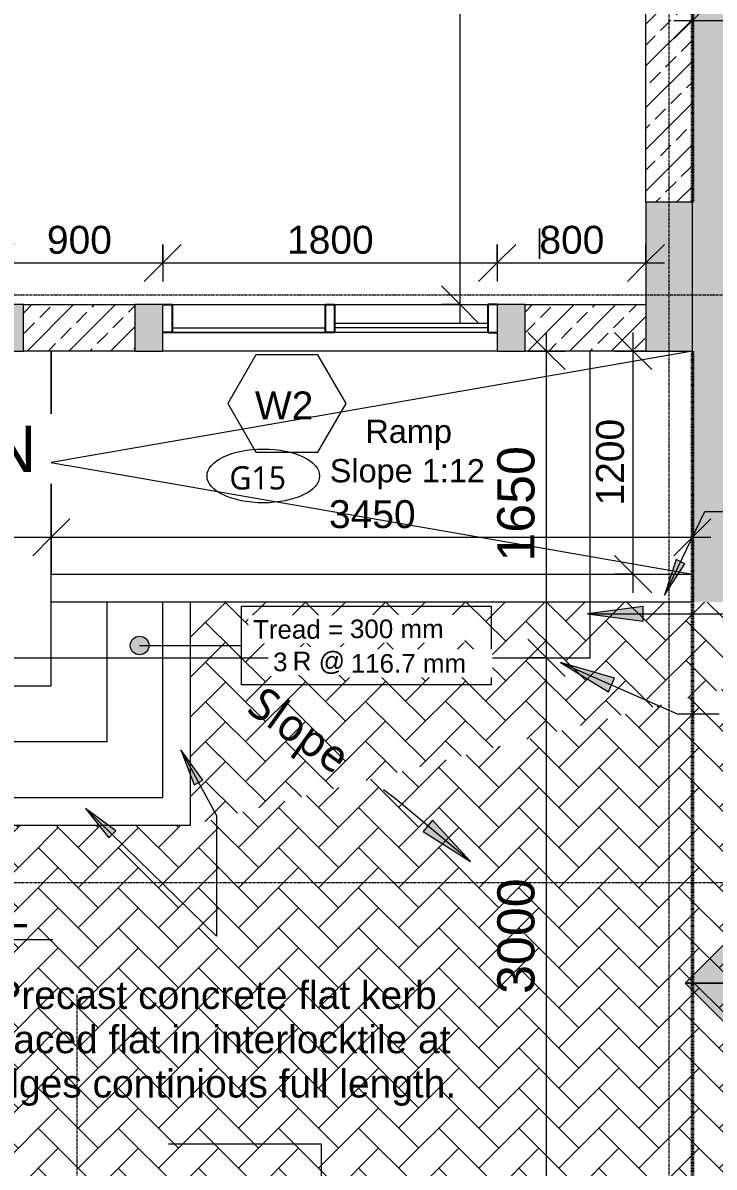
# Model space of a CAD drawing. Header units: millimetres. Extents: x -14329 to 996201, y -409013 to 338495.
# Drawn here: x 133 to 3853, y -11417 to -5263 of the extents above; entities that cross this region are included whole.
import ezdxf

# ---------------------------------------------------------------- set-up
doc = ezdxf.new("R2010")
doc.units = ezdxf.units.MM
for name, pattern in [('Dash dot2', [6, 3, -1.5, 0, -1.5]), ('Grid Line', [22.225, 12.7, -3.175, 3.175, -3.175]), ('Overhead', [3.96875, 2.38125, -1.5875])]:
    doc.linetypes.add(name, pattern=pattern)
for name, color, linetype, lineweight in [('A-ANNO-DIMS', 211, 'Continuous', 9), ('A-ANNO-DIMS-100', 211, 'Continuous', 9), ('A-ANNO-NOTE', 131, 'Continuous', 9), ('A-DETL', 90, 'Continuous', 9), ('A-DETL-GENF', 92, 'Continuous', 9), ('A-DETL-THIN', 151, 'Continuous', 9), ('A-FLOR', 192, 'Continuous', 9), ('A-FLOR-LEVL', 51, 'Continuous', 9), ('A-FLOR-LEVL-TEXT', 2, 'Continuous', 9), ('A-FLOR-OVHD', 1, 'Overhead', 18), ('A-FLOR-PATT', 8, 'Continuous', 9), ('A-GLAZ-CURT', 52, 'Continuous', 9), ('A-GLAZ-CWMG', 51, 'Continuous', 9), ('A-WALL', 113, 'Continuous', 9), ('A-WALL-IDEN', 211, 'Continuous', 18), ('A-WALL-PATT', 111, 'Continuous', 18), ('G-ANNO-SYMB', 111, 'Continuous', 9), ('G-ANNO-TEXT', 231, 'Continuous', 9), ('S-GRID', 1, 'Continuous', 9), ('S-STRS', 31, 'Continuous', 9), ('S-STRS-IDEN', 31, 'Continuous', 9)]:
    doc.layers.add(name, color=color, linetype=linetype, lineweight=lineweight)
doc.styles.add('Arial', font='arial.ttf', dxfattribs={"height": 250})
doc.styles.add('Arial_1', font='arial.ttf', dxfattribs={"height": 150})
doc.styles.add('Arial_10', font='arial.ttf', dxfattribs={"height": 1})
doc.styles.add('Arial_3', font='arial.ttf', dxfattribs={"height": 200})
doc.styles.add('Arial_4', font='arial.ttf', dxfattribs={"height": 125})
doc.styles.add('Arial_8', font='arial.ttf', dxfattribs={"height": 150})
doc.styles.add('Arial_9', font='arial.ttf', dxfattribs={"height": 100})
doc.styles.add('Lucida Sans Unicode_1', font='l_10646.ttf', dxfattribs={"height": 175})
doc.styles.add('Lucida Sans Unicode_3', font='l_10646.ttf', dxfattribs={"height": 125})
doc.dimstyles.new('100', dxfattribs={"dimscale": 304.8, "dimtxt": 153.03891, "dimasz": 0.656168, "dimexe": 0.328084, "dimexo": 0.0625, "dimgap": 0.016404, "dimtad": 1, "dimdec": 0, "dimzin": 0, "dimdsep": 46, "dimtxsty": 'Arial_1', "dimblk1": 'OBLIQUE', "dimblk2": 'OBLIQUE', "dimsah": 1, "dimcen": 0.09, "dimdle": 0.328084, "dimazin": 0, "dimtfac": 1, "dimtdec": 4, "dimtix": 1, "dimtmove": 0, "dimatfit": 3, "dimfxl": 0.328084, "dimfxlon": 1, "dimtvp": 1, "dimtolj": 1, "dimtzin": 0, "dimarcsym": 2})
doc.dimstyles.new('100_3', dxfattribs={"dimscale": 304.8, "dimtxt": 153.03891, "dimasz": 0.656168, "dimexe": 0.328084, "dimexo": 0.0625, "dimgap": 0.016404, "dimtad": 1, "dimdec": 0, "dimzin": 0, "dimdsep": 46, "dimtxsty": 'Arial_8', "dimblk1": 'OBLIQUE', "dimblk2": 'OBLIQUE', "dimsah": 1, "dimcen": 0.09, "dimdle": 0.328084, "dimazin": 0, "dimtfac": 1, "dimtdec": 4, "dimtix": 1, "dimtmove": 0, "dimatfit": 3, "dimfxl": 0.328084, "dimfxlon": 1, "dimtvp": 1, "dimtolj": 1, "dimtzin": 0, "dimarcsym": 2})
doc.dimstyles.new('Setback-dim', dxfattribs={"dimscale": 304.8, "dimtxt": 204.05188, "dimasz": 0.656168, "dimexe": 0.328084, "dimexo": 0.0625, "dimgap": 0.016404, "dimtad": 1, "dimdec": 0, "dimzin": 0, "dimdsep": 46, "dimtxsty": 'Arial_3', "dimblk1": 'OBLIQUE', "dimblk2": 'OBLIQUE', "dimsah": 1, "dimcen": 0.09, "dimdle": 0.328084, "dimazin": 0, "dimtfac": 1, "dimtdec": 4, "dimtix": 1, "dimtmove": 0, "dimatfit": 3, "dimfxl": 0.328084, "dimfxlon": 1, "dimtvp": 1, "dimtolj": 1, "dimtzin": 0, "dimarcsym": 2})
doc.dimstyles.new('Setingout-dim', dxfattribs={"dimscale": 304.8, "dimtxt": 204.05188, "dimasz": 0.656168, "dimexe": 0.328084, "dimexo": 0.0625, "dimgap": 0.016404, "dimtad": 1, "dimdec": 0, "dimzin": 0, "dimdsep": 46, "dimtxsty": 'Arial_3', "dimblk1": 'OBLIQUE', "dimblk2": 'OBLIQUE', "dimsah": 1, "dimcen": 0.09, "dimdle": 0.328084, "dimazin": 0, "dimtfac": 1, "dimtdec": 4, "dimtix": 1, "dimtmove": 0, "dimatfit": 3, "dimfxl": 0.328084, "dimfxlon": 1, "dimtvp": 1, "dimtolj": 1, "dimtzin": 0, "dimarcsym": 2})
pattern_1 = [(45, (0, 0), (-112.2532, 112.2532), []), (45, (112.25, 0), (-112.2532, 112.2532), [79.375, -39.687])]
pattern_2 = [(45, (0, 0), (0, 215.5261), [457.2, -152.4]), (135, (107.76, 107.76), (1e-14, 215.5261), [457.2, -152.4])]

# ---------------------------------------------------------------- blocks, each defined once
blk = doc.blocks.new('System Panel - Glazed-448241-Ground Floor Lvl')
at = {"layer": 'A-GLAZ-CURT', "lineweight": 18}
for p, q in [((-412.5, 49.5), (412.5, 49.5)), ((-412.5, 24.5), (-412.5, 49.5)), ((412.5, 24.5), (-412.5, 24.5)), ((412.5, 24.5), (412.5, 49.5))]:
    blk.add_line(p, q, dxfattribs=at)
blk = doc.blocks.new('M_Fixed Glazed Panel - Glazed Panel-738103-Ground Floor Lvl')
at = {"layer": 'A-GLAZ-CURT', "lineweight": 18}
for p, q in [((-412.5, 75), (412.5, 75)), ((412.5, 75), (-412.5, 75)), ((-412.5, 75), (-412.5, 50)), ((412.5, 50), (412.5, 75)), ((412.5, 50), (-412.5, 50))]:
    blk.add_line(p, q, dxfattribs=at)
blk = doc.blocks.new('Rectangular Mullion - 50x150mm-448228-Ground Floor Lvl')
at = {"layer": 'A-GLAZ-CWMG', "lineweight": 25}
for p, q in [((0, 75), (-50, 75)), ((-50, 75), (-50, -75)), ((-50, -75), (0, -75))]:
    blk.add_line(p, q, dxfattribs=at)
blk = doc.blocks.new('Rectangular Mullion - 50x150mm-448223-Ground Floor Lvl')
at = {"layer": 'A-GLAZ-CWMG', "lineweight": 25}
for p, q in [((25, 75), (-25, 75)), ((-25, 75), (-25, -75)), ((25, 75), (25, -75)), ((-25, -75), (25, -75))]:
    blk.add_line(p, q, dxfattribs=at)
blk = doc.blocks.new('Rectangular Mullion - 50x150mm-359534-Ground Floor Lvl')
at = {"layer": 'A-GLAZ-CWMG'}
blk.add_line((935.6, -6777.8), (1760.6, -6777.8), dxfattribs=at)
blk = doc.blocks.new('Rectangular Mullion - 50x150mm-V1-Ground Floor Lvl')
at = {"layer": 'A-GLAZ-CWMG'}
for p, q in [((1810.6, -6777.8), (2635.6, -6777.8)), ((2635.6, -6927.8), (1810.6, -6927.8))]:
    blk.add_line(p, q, dxfattribs=at)
blk = doc.blocks.new('Rectangular Mullion - 50x150mm-448231-Ground Floor Lvl')
at = {"layer": 'A-GLAZ-CWMG', "lineweight": 25}
for p, q in [((0, 75), (-50, 75)), ((-50, 75), (-50, -75)), ((-50, -75), (0, -75))]:
    blk.add_line(p, q, dxfattribs=at)
blk = doc.blocks.new('DIMBLOCK10-Ground Floor Lvl')
at = {"layer": 'A-ANNO-DIMS-100', "transparency": 16777216}
for p, q in [((2485.8, -2277.8), (2385.8, -2177.8)), ((2485.8, -6877.8), (2485.8, -2177.8)), ((2385.8, -2277.8), (2585.8, -2277.8)), ((2485.8, -2277.8), (2385.8, -2277.8)), ((2485.8, -2277.8), (2585.8, -2377.8)), ((2485.8, -6777.8), (2385.8, -6677.8)), ((2385.8, -6777.8), (2585.8, -6777.8)), ((2485.8, -6777.8), (2385.8, -6777.8)), ((2485.8, -6777.8), (2585.8, -6877.8))]:
    blk.add_line(p, q, dxfattribs=at)
at = {"layer": 'A-ANNO-DIMS-100', "color": 0, "transparency": 16777216, "insert": (2286, -4758.6), "char_height": 150, "width": 553.765, "attachment_point": 1, "rotation": 90, "line_spacing_factor": 0.941778, "style": 'Arial_1'}
blk.add_mtext('4500', dxfattribs=at)
blk = doc.blocks.new('_Oblique')
at = {"color": 0, "linetype": 'ByBlock', "lineweight": -2}
blk.add_line((-0.5, -0.5), (0.5, 0.5), dxfattribs=at)
blk = doc.blocks.new('Section - M_Section Head - Filled 2-312746-Ground Floor Lvl')
at = {"layer": 'G-ANNO-SYMB'}
h = blk.add_hatch(color=256, dxfattribs=at)
edge = h.paths.add_edge_path()
edge.add_line((-6, 8.485), (-6, 6))
edge.add_arc((-6, 0), 6, 90, 135)
edge.add_line((-10.243, 4.243), (-6, 8.485))
h = blk.add_hatch(color=256, dxfattribs=at)
edge = h.paths.add_edge_path()
edge.add_line((-6, 8.485), (-1.757, 4.243))
edge.add_arc((-6, 0), 6, 45, 90)
edge.add_line((-6, 6), (-6, 8.485))
h = blk.add_hatch(color=256, dxfattribs=at)
edge = h.paths.add_edge_path()
edge.add_line((-14.485, 0), (-10.243, 4.243))
edge.add_arc((-6, 0), 6, 135, 180)
edge.add_line((-12, 0), (-14.485, 0))
h = blk.add_hatch(color=256, dxfattribs=at)
edge = h.paths.add_edge_path()
edge.add_line((2.485, 0), (0, 0))
edge.add_arc((-6, 0), 6, 360, 405)
edge.add_line((-1.757, 4.243), (2.485, 0))
at = {"layer": 'G-ANNO-SYMB', "lineweight": 18}
for p, q in [((-6, 8.485), (-14.485, 0)), ((-6, 8.485), (-10.243, 4.243)), ((-6, 8.485), (2.485, 0)), ((-6, 6), (-6, 8.485)), ((-6, 8.485), (-6, 6)), ((-1.757, 4.243), (-6, 8.485)), ((-10.243, 4.243), (-14.485, 0)), ((2.485, 0), (-1.757, 4.243)), ((-14.485, 0), (-12, 0)), ((0, 0), (2.485, 0)), ((-12, 0), (-14.485, 0)), ((0, 0), (2.485, 0))]:
    blk.add_line(p, q, dxfattribs=at)
for start, end in [(360, 180), (90, 135), (45, 90), (135, 180), (360, 45), (180, 360)]:
    blk.add_arc((-6, 0), 6, start, end, dxfattribs=at)
blk = doc.blocks.new('DIMBLOCK23-Ground Floor Lvl')
at = {"layer": 'A-ANNO-DIMS-100', "transparency": 16777216}
for p, q in [((3417.7, -7027.8), (3317.7, -6927.8)), ((3417.7, -8327.8), (3417.7, -6927.8)), ((3317.7, -7027.8), (3517.7, -7027.8)), ((3417.7, -7027.8), (3317.7, -7027.8)), ((3417.7, -7027.8), (3517.7, -7127.8)), ((3417.7, -8227.8), (3317.7, -8127.8)), ((3317.7, -8227.8), (3517.7, -8227.8)), ((3417.7, -8227.8), (3317.7, -8227.8)), ((3417.7, -8227.8), (3517.7, -8327.8))]:
    blk.add_line(p, q, dxfattribs=at)
at = {"layer": 'A-ANNO-DIMS-100', "color": 0, "transparency": 16777216, "insert": (3217.9, -7858.6), "char_height": 150, "width": 553.765, "attachment_point": 1, "rotation": 90, "line_spacing_factor": 0.941778, "style": 'Arial_1'}
blk.add_mtext('1200', dxfattribs=at)
blk = doc.blocks.new('DIMBLOCK25-Ground Floor Lvl')
at = {"layer": 'A-ANNO-DIMS-100', "transparency": 16777216}
for p, q in [((-1713.9, -8029.7), (-1613.9, -7929.7)), ((-1713.9, -7929.7), (-1713.9, -8129.7)), ((-1713.9, -8029.7), (-1713.9, -7929.7)), ((286.1, -8029.7), (386.1, -7929.7)), ((286.1, -7929.7), (286.1, -8129.7)), ((286.1, -8029.7), (286.1, -7929.7)), ((-1813.9, -8029.7), (286.1, -8029.7)), ((-1713.9, -8029.7), (-1813.9, -8129.7)), ((286.1, -8029.7), (186.1, -8129.7))]:
    blk.add_line(p, q, dxfattribs=at)
at = {"layer": 'A-ANNO-DIMS-100', "color": 0, "transparency": 16777216, "insert": (-944.6, -7829.9), "char_height": 150, "width": 553.765, "attachment_point": 1, "line_spacing_factor": 0.941778, "style": 'Arial_1'}
blk.add_mtext('2000', dxfattribs=at)
blk = doc.blocks.new('DIMBLOCK26-Ground Floor Lvl')
at = {"layer": 'A-ANNO-DIMS-100', "transparency": 16777216}
for p, q in [((286.1, -8029.7), (386.1, -7929.7)), ((286.1, -7929.7), (286.1, -8129.7)), ((286.1, -8029.7), (286.1, -7929.7)), ((3736.1, -8029.7), (3836.1, -7929.7)), ((3736.1, -7929.7), (3736.1, -8129.7)), ((3736.1, -8029.7), (3736.1, -7929.7)), ((286.1, -8029.7), (186.1, -8129.7)), ((286.1, -8029.7), (3836.1, -8029.7)), ((3736.1, -8029.7), (3636.1, -8129.7))]:
    blk.add_line(p, q, dxfattribs=at)
at = {"layer": 'A-ANNO-DIMS-100', "color": 0, "transparency": 16777216, "insert": (1780.4, -7829.9), "char_height": 150, "width": 553.765, "attachment_point": 1, "line_spacing_factor": 0.941778, "style": 'Arial_1'}
blk.add_mtext('3450', dxfattribs=at)
blk = doc.blocks.new('finishning tag - Name___Area_Vol_Perim-529287-Ground Floor Lvl')
at = {"layer": 'A-ANNO-NOTE'}
blk.add_ellipse((0, 0), major_axis=(3.03, 0), ratio=0.477888, dxfattribs=at)
blk = doc.blocks.new('BEL-CURTAIN TAG - 12mm-735983-Ground Floor Lvl')
at = {"layer": 'A-WALL-IDEN'}
for p, q in [((-1.622, 2.644), (-3.136, 0.021)), ((1.709, 2.644), (-1.622, 2.644)), ((3.223, 0.021), (1.709, 2.644)), ((-3.136, 0.021), (-1.622, -2.601)), ((1.709, -2.601), (3.223, 0.021)), ((-1.622, -2.601), (1.709, -2.601))]:
    blk.add_line(p, q, dxfattribs=at)
blk = doc.blocks.new('DIMBLOCK37-Ground Floor Lvl')
at = {"layer": 'A-ANNO-DIMS-100', "transparency": 16777216}
for p, q in [((2950.9, -8677.9), (2850.9, -8577.9)), ((2850.9, -8677.9), (3050.9, -8677.9)), ((2950.9, -8677.9), (2850.9, -8677.9)), ((2950.9, -11777.9), (2950.9, -8677.9)), ((2950.9, -8677.9), (3050.9, -8777.9)), ((2950.9, -11677.9), (2850.9, -11577.9)), ((2850.9, -11677.9), (3050.9, -11677.9)), ((2950.9, -11677.9), (2850.9, -11677.9)), ((2950.9, -11677.9), (3050.9, -11777.9))]:
    blk.add_line(p, q, dxfattribs=at)
at = {"layer": 'A-ANNO-DIMS-100', "color": 0, "transparency": 16777216, "insert": (2686.2, -10485.5), "char_height": 200, "width": 738.354, "attachment_point": 1, "rotation": 90, "line_spacing_factor": 0.941778, "style": 'Arial_3'}
blk.add_mtext('3000', dxfattribs=at)
blk = doc.blocks.new('DIMBLOCK38-Ground Floor Lvl')
at = {"layer": 'A-ANNO-DIMS-100', "transparency": 16777216}
for p, q in [((2950.9, -7027.8), (2850.9, -6927.8)), ((2950.9, -8677.9), (2950.9, -6927.8)), ((2850.9, -7027.8), (3050.9, -7027.8)), ((2950.9, -7027.8), (2850.9, -7027.8)), ((2950.9, -7027.8), (3050.9, -7127.8)), ((2950.9, -8677.9), (2850.9, -8577.9)), ((2850.9, -8677.9), (3050.9, -8677.9)), ((2950.9, -8677.9), (2850.9, -8677.9)), ((2950.9, -8677.9), (3050.9, -8777.9))]:
    blk.add_line(p, q, dxfattribs=at)
at = {"layer": 'A-ANNO-DIMS-100', "color": 0, "transparency": 16777216, "insert": (2686.2, -8160.5), "char_height": 200, "width": 738.354, "attachment_point": 1, "rotation": 90, "line_spacing_factor": 0.941778, "style": 'Arial_3'}
blk.add_mtext('1650', dxfattribs=at)
blk = doc.blocks.new('DIMBLOCK50-Ground Floor Lvl')
at = {"layer": 'A-ANNO-DIMS-100', "transparency": 16777216}
for p, q in [((3736.1, -5249.2), (3836.1, -5149.2)), ((3736.1, -5149.2), (3736.1, -5349.2)), ((3736.1, -5249.2), (3736.1, -5149.2)), ((6736.1, -5249.2), (6836.1, -5149.2)), ((6736.1, -5149.2), (6736.1, -5349.2)), ((6736.1, -5249.2), (6736.1, -5149.2)), ((3636.1, -5249.2), (6836.1, -5249.2)), ((3736.1, -5249.2), (3636.1, -5349.2)), ((6736.1, -5249.2), (6636.1, -5349.2))]:
    blk.add_line(p, q, dxfattribs=at)
at = {"layer": 'A-ANNO-DIMS-100', "color": 0, "transparency": 16777216, "char_height": 200, "attachment_point": 1, "line_spacing_factor": 0.941778, "style": 'Arial_3'}
for s, insert, width in [('3000', (4928.5, -4984.5), 738.354), ('Setback', (4732.3, -5308.5), 1209.243)]:
    blk.add_mtext(s, dxfattribs=dict(at, insert=insert, width=width))
blk = doc.blocks.new('DIMBLOCK97-Ground Floor Lvl')
at = {"layer": 'A-ANNO-DIMS-100', "transparency": 16777216}
for p, q in [((-14.3, -6554), (85.7, -6454)), ((-14.3, -6454), (-14.3, -6654)), ((-14.3, -6554), (-14.3, -6454)), ((885.6, -6554), (985.6, -6454)), ((885.6, -6454), (885.6, -6654)), ((885.6, -6554), (885.6, -6454)), ((-14.3, -6554), (-114.3, -6654)), ((-14.3, -6554), (885.6, -6554)), ((885.6, -6554), (785.6, -6654))]:
    blk.add_line(p, q, dxfattribs=at)
at = {"layer": 'A-ANNO-DIMS-100', "color": 0, "transparency": 16777216, "insert": (262.6, -6354.3), "char_height": 150, "width": 415.324, "attachment_point": 1, "line_spacing_factor": 0.941778, "style": 'Arial_1'}
blk.add_mtext('900', dxfattribs=at)
blk = doc.blocks.new('DIMBLOCK98-Ground Floor Lvl')
at = {"layer": 'A-ANNO-DIMS-100', "transparency": 16777216}
for p, q in [((885.6, -6554), (985.6, -6454)), ((885.6, -6454), (885.6, -6654)), ((885.6, -6554), (885.6, -6454)), ((2685.6, -6554), (2785.6, -6454)), ((2685.6, -6454), (2685.6, -6654)), ((2685.6, -6554), (2685.6, -6454)), ((885.6, -6554), (785.6, -6654)), ((885.6, -6554), (2685.6, -6554)), ((2685.6, -6554), (2585.6, -6654))]:
    blk.add_line(p, q, dxfattribs=at)
at = {"layer": 'A-ANNO-DIMS-100', "color": 0, "transparency": 16777216, "insert": (1554.9, -6354.3), "char_height": 150, "width": 553.765, "attachment_point": 1, "line_spacing_factor": 0.941778, "style": 'Arial_1'}
blk.add_mtext('1800', dxfattribs=at)
blk = doc.blocks.new('DIMBLOCK99-Ground Floor Lvl')
at = {"layer": 'A-ANNO-DIMS-100', "transparency": 16777216}
for p, q in [((2685.6, -6554), (2785.6, -6454)), ((2685.6, -6454), (2685.6, -6654)), ((2685.6, -6554), (2685.6, -6454)), ((3486.1, -6554), (3586.1, -6454)), ((3486.1, -6454), (3486.1, -6654)), ((3486.1, -6554), (3486.1, -6454)), ((2685.6, -6554), (2585.6, -6654)), ((2685.6, -6554), (3586.1, -6554)), ((3486.1, -6554), (3386.1, -6654))]:
    blk.add_line(p, q, dxfattribs=at)
at = {"layer": 'A-ANNO-DIMS-100', "color": 0, "transparency": 16777216, "insert": (2912.8, -6354.3), "char_height": 150, "width": 415.324, "attachment_point": 1, "line_spacing_factor": 0.941778, "style": 'Arial_8'}
blk.add_mtext('\u200c800', dxfattribs=at)
blk = doc.blocks.new('125-lvl - BEL-LVL-1026112-Ground Floor Lvl')
at = {"layer": 'A-ANNO-NOTE'}
h = blk.add_hatch(color=256, dxfattribs=at)
edge = h.paths.add_edge_path()
edge.add_line((0, 0), (0, 1))
edge.add_arc((0, 0), 1, 0, 90, ccw=False)
edge.add_line((1, 0), (0, 0))
h = blk.add_hatch(color=256, dxfattribs=at)
edge = h.paths.add_edge_path()
edge.add_line((0, 0), (0, -1))
edge.add_arc((0, 0), 1, 180, 270, ccw=False)
edge.add_line((-1, 0), (0, 0))
for p, q in [((0, 0), (0, 1.576)), ((0, 1), (0, 0)), ((0, 0), (-1.454, 0)), ((0, 0), (-1, 0)), ((0, 0), (2.778, 0)), ((0, 0), (0, -1.457)), ((0, -1), (0, 0)), ((0, 0), (1, 0)), ((2.778, 0), (14.847, 0))]:
    blk.add_line(p, q, dxfattribs=at)
blk.add_circle((0, 0), 1, dxfattribs=at)
for start, end in [(0, 90), (180, 270)]:
    blk.add_arc((0, 0), 1, start, end, dxfattribs=at)
blk = doc.blocks.new('plan-tread depth - Standard-1024936-Ground Floor Lvl')
at = {"layer": 'S-STRS-IDEN'}
for p, q in [((-9.984, 2.846), (-9.984, 7.086)), ((-9.984, 7.086), (3.454, 7.086)), ((3.454, 7.086), (3.454, 2.846)), ((3.454, 2.846), (-9.984, 2.846))]:
    blk.add_line(p, q, dxfattribs=at)
at = {"layer": 'S-STRS-IDEN', "insert": (-7.233, 4.632), "char_height": 1, "width": 3.36709, "attachment_point": 1, "style": 'Arial_10', "bg_fill": 3, "box_fill_scale": 1.25, "bg_fill_color": 256, "bg_fill_true_color": 13158600, "bg_fill_transparency": 0}
blk.add_mtext('R @', dxfattribs=at)
at = {"layer": 'S-STRS-IDEN', "insert": (-9.372, 6.331), "char_height": 1, "width": 5.77215, "attachment_point": 1, "style": 'Arial_10', "bg_fill": 3, "box_fill_scale": 1.25, "bg_fill_color": 256, "bg_fill_true_color": 13158600, "bg_fill_transparency": 0}
blk.add_mtext('Tread =', dxfattribs=at)

msp = doc.modelspace()

# ---------------------------------------------------------------- hatches: boundary and pattern name
at = {"layer": 'A-DETL-GENF'}
h = msp.add_hatch(color=8, dxfattribs=at)
h.paths.add_polyline_path([(336.149, -18077.829), (723.647, -18077.829), (723.647, -17877.829), (323.649, -17877.829), (323.649, -18077.829), (334.922, -18077.829)])
h.paths.add_polyline_path([(6323.647, -18077.829), (6723.647, -18077.829), (6723.647, -17877.829), (6323.647, -17877.829), (6323.647, -17977.829)])
h.paths.add_polyline_path([(323.649, -13377.849), (523.649, -13377.849), (523.649, -12977.849), (323.649, -12977.849), (323.649, -13117.849)])
h.paths.add_polyline_path([(6723.647, -12077.869), (6723.647, -11677.869), (6523.647, -11677.869), (6523.647, -12077.869), (6710.744, -12077.869)])
h.paths.add_polyline_path([(-7038.853, -11212.83), (-7038.853, -10212.83), (-6038.853, -10012.83), (-6038.853, -9762.83), (-7238.853, -9762.83), (-7238.853, -11212.83)])
h.paths.add_polyline_path([(-1713.853, -10212.83), (-1713.853, -8428.114), (-1963.853, -8428.114), (-1963.853, -9762.83), (-2713.853, -9762.83), (-2713.853, -10012.83), (-1868.782, -10181.844)])
h.paths.add_polyline_path([(3486.147, -7027.83), (3736.147, -7027.83), (3736.147, -6227.83), (3486.147, -6227.83), (3486.147, -6777.83)])
h.paths.add_polyline_path([(3522.2, -2962.83), (3736.147, -2962.83), (3736.147, -2162.83), (3486.147, -2162.83), (3486.147, -2962.83)])
h.paths.add_polyline_path([(-7038.853, -2762.83), (-6988.853, -2762.83), (-6988.853, -2162.83), (-7238.853, -2162.83), (-7238.853, -2762.83), (-7049.664, -2762.83)])
h.paths.add_polyline_path([(-3038.853, -2362.83), (-3038.853, -2162.83), (-5813.853, -2162.83), (-5813.853, -2362.83), (-3138.853, -2362.83)])
h.paths.add_polyline_path([(-5232.186, 437.17), (-3038.853, 437.17), (-3038.853, 637.17), (-5813.853, 637.17), (-5813.853, 437.17), (-5738.853, 437.17)])
h.paths.add_polyline_path([(-6988.853, 437.17), (-6989.707, 1037.17), (-7238.853, 1037.17), (-7238.853, 437.17), (-7038.853, 437.17)])
h.paths.add_polyline_path([(3486.147, 4222.17), (3736.147, 4222.17), (3736.147, 5022.17), (3486.147, 5022.17), (3486.147, 4772.17)])
h.paths.add_polyline_path([(-2838.853, 4772.17), (-2788.853, 4772.17), (-2788.853, 7137.17), (-3788.853, 7137.17), (-3788.853, 6787.17), (-3038.853, 6787.17), (-3038.853, 4772.17), (-2842.403, 4772.17)])
h.paths.add_polyline_path([(-6803.327, 6787.17), (-6238.853, 6787.17), (-6238.853, 7137.17), (-7238.853, 7137.17), (-7238.853, 6787.17), (-7038.853, 6787.17)])
h = msp.add_hatch(color=9, dxfattribs=at)
h.paths.add_polyline_path([(2685.647, -7027.83), (2835.647, -7027.83), (2835.647, -6777.83), (2685.647, -6777.83), (2685.647, -7007.83)])
h.paths.add_polyline_path([(735.647, -7027.83), (885.647, -7027.83), (885.647, -6777.83), (735.647, -6777.83), (735.647, -6819.501)])
h.paths.add_polyline_path([(-14.253, -7027.83), (135.747, -7027.83), (135.747, -6777.83), (-14.253, -6777.83), (-14.253, -6914.375)])
h.paths.add_polyline_path([(-1413.853, -7027.83), (-1413.853, -6777.83), (-1963.853, -6777.871), (-1963.853, -7027.83), (-1713.853, -7027.83)])
h.paths.add_polyline_path([(-7118.853, -5262.83), (-7038.853, -5262.83), (-7038.853, -5062.83), (-7238.853, -5062.83), (-7238.853, -5262.83), (-7120.432, -5262.83)])
h.paths.add_polyline_path([(-3263.853, -4062.83), (-3163.853, -4062.83), (-3163.853, -3862.83), (-3263.853, -3862.83), (-3263.853, -4057.635)])
h.paths.add_polyline_path([(-5188.853, -4062.83), (-5088.853, -4062.83), (-5088.853, -3862.83), (-5188.853, -3862.83), (-5188.853, -3967.958)])
h.paths.add_polyline_path([(-1863.853, -3093.628), (-1763.853, -3093.628), (-1763.853, -2943.628), (-1963.853, -2943.628), (-1963.853, -3093.626), (-1938.853, -3093.628)])
h.paths.add_polyline_path([(-1763.853, -2362.83), (-1763.853, -2162.83), (-2038.853, -2162.83), (-2038.853, -2362.83), (-1863.853, -2362.83)])
h.paths.add_polyline_path([(-38.853, -2277.833), (-38.853, -2027.833), (-138.853, -2027.833), (-138.853, -2277.833)])
h.paths.add_polyline_path([(3786.147, -2162.83), (3786.147, -1562.83), (3486.147, -1562.83), (3486.147, -2162.83), (3736.147, -2162.83)])
h.paths.add_polyline_path([(3736.147, -627.833), (3736.147, -477.83), (3486.147, -477.83), (3486.147, -627.833)])
h.paths.add_polyline_path([(-2138.853, 437.17), (-1938.853, 437.17), (-1938.853, 687.17), (-2138.853, 687.17), (-2138.853, 454.948)])
h.paths.add_polyline_path([(3786.147, 1322.17), (3786.147, 1922.17), (3486.147, 1922.17), (3486.147, 1322.17), (3736.147, 1322.17)])
h.paths.add_polyline_path([(-138.853, 1922.17), (-38.853, 1922.17), (-38.853, 2122.17), (-138.853, 2122.17), (-138.853, 2022.17)])
h.paths.add_polyline_path([(-2138.853, 1922.17), (-1938.853, 1922.17), (-1938.853, 2122.17), (-2138.853, 2122.17), (-2138.853, 1967.625)])
h.paths.add_polyline_path([(-3038.853, 1922.17), (-2838.853, 1922.17), (-2838.853, 2122.17), (-3038.853, 2122.17)])
h.paths.add_polyline_path([(2886.147, 2522.17), (2986.147, 2522.17), (2986.147, 2622.17), (2886.147, 2622.17)])
h.paths.add_polyline_path([(-7238.853, 3337.17), (-7038.853, 3337.17), (-7038.853, 3537.17), (-7238.853, 3537.17)])
h.paths.add_polyline_path([(-2113.853, 4772.17), (-1963.853, 4772.17), (-1963.853, 5022.17), (-2113.853, 5022.17), (-2113.853, 4780.235)])
h.paths.add_polyline_path([(786.147, 4772.17), (786.147, 5022.17), (636.147, 5022.17), (636.147, 4772.17)])
h.paths.add_polyline_path([(1986.147, 4772.17), (1986.147, 5022.17), (1686.147, 5022.17), (1686.147, 4772.17), (1886.147, 4772.17)])
h.paths.add_polyline_path([(-1013.853, 4772.17), (-1013.853, 5022.17), (-1363.853, 5022.17), (-1363.853, 4772.17), (-1163.853, 4772.17)])
h.paths.add_polyline_path([(-63.853, 4772.17), (-63.853, 5022.17), (-213.853, 5022.17), (-213.853, 4772.17)])
h.paths.add_polyline_path([(2886.147, 4772.17), (3036.147, 4772.17), (3036.147, 5022.17), (2886.147, 5022.17), (2886.147, 4925.073)])
at = {"layer": 'A-FLOR-PATT'}
h = msp.add_hatch(dxfattribs=at)
h.set_pattern_fill('FP_4', color=256, style=0, pattern_type=2)
h.set_pattern_definition(pattern_2)
h.paths.add_polyline_path([(3736.147, -8377.83), (5736.147, -8377.83), (5736.147, 9822.171), (-5221.853, 9822.171), (-5221.853, 9820.571), (-6090.853, 9820.571), (-6090.853, 9822.171), (-6116.853, 9822.171), (-6116.853, 9820.571), (-6985.853, 9820.571), (-6985.853, 9822.171), (-7038.853, 9822.171), (-7038.853, 7137.17), (-6238.853, 7137.17), (-6238.853, 7037.17), (-3788.853, 7037.17), (-3788.853, 7137.17), (-2788.853, 7137.17), (-2788.853, 6496.82), (-2779.328, 6496.82), (-2779.328, 6439.67), (-2547.553, 6439.67), (-2547.553, 6430.145), (-2553.903, 6430.145), (-2553.903, 5844.195), (-2547.553, 5844.195), (-2547.553, 5834.67), (-2779.328, 5834.67), (-2779.328, 5777.52), (-2788.853, 5777.52), (-2788.853, 5022.17), (486.147, 5022.17), (486.147, 6022.17), (3186.147, 6022.17), (3186.147, 5022.17), (3736.147, 5022.17), (3736.147, 1922.17), (3786.147, 1922.17), (3786.147, 1322.17), (3736.147, 1322.17), (3736.147, -177.83), (4936.147, -177.83), (4936.147, -2162.83), (3736.147, -2162.83), (3736.147, -8227.83)])
h.paths.add_polyline_path([(-2777.74, 5844.195), (-2604.703, 5844.195), (-2604.703, 6430.145), (-2788.853, 6430.145), (-2788.853, 5844.195), (-2779.328, 5844.195)])
h = msp.add_hatch(dxfattribs=at)
h.set_pattern_fill('FP_4', color=256, style=0, pattern_type=2)
h.set_pattern_definition(pattern_2)
h.paths.add_polyline_path([(323.649, -17877.829), (323.649, -16777.849), (273.649, -16777.849), (273.649, -16077.849), (323.649, -16077.849), (323.649, -13677.849), (273.649, -13677.849), (273.649, -12977.849), (323.649, -12977.849), (323.649, -11677.869), (6736.147, -11677.869), (6736.147, -10012.83), (5736.147, -10012.83), (5736.147, -8377.83), (1035.647, -9578.114), (-1713.853, -9578.114), (-1713.853, -10212.83), (-2713.853, -10012.83), (-6038.853, -10012.83), (-7038.853, -10212.83), (-7038.853, -11062.83), (-2676.351, -11062.83), (-2676.351, -16727.829), (-6838.853, -16727.829), (-6838.853, -16827.83), (-6738.853, -16827.83), (-6738.853, -17627.83), (-6838.853, -17627.83), (-6838.853, -17777.829), (-3438.853, -17777.829), (-3438.853, -17877.829), (17.19, -17877.829)])
h.paths.add_polyline_path([(-6743.008, -17624.83), (-6741.853, -17624.83), (-6743.008, -16830.83), (-6838.853, -16830.83), (-6838.853, -16832.805), (-6743.008, -16832.805), (-6743.008, -17623.675)])
h = msp.add_hatch(dxfattribs=at)
h.set_pattern_fill('FP_5', color=256, style=0, pattern_type=2)
h.set_pattern_definition([(44.905, (38.61, -151.2), (0.0018, 213.8626), [456.219, -152.073]), (135.321, (146.32, -43.85), (0.0004, 213.8629), [454.431, -151.477])])
h.paths.add_polyline_path([(1035.647, -9578.114), (5736.147, -8377.83), (1035.647, -8377.83)])
at = {"layer": 'A-WALL-PATT', "lineweight": 9}
h = msp.add_hatch(dxfattribs=at)
h.set_pattern_fill('FP_1', color=256, style=0, pattern_type=2)
h.set_pattern_definition(pattern_1)
h.paths.add_polyline_path([(3736.147, -6227.83), (3736.147, -2962.83), (3486.147, -2962.83), (3486.147, -6227.83), (3694.042, -6227.83)])
h.paths.add_polyline_path([(3486.147, -1562.83), (3736.147, -1562.83), (3736.147, -1527.833), (3486.147, -1527.833)])
h.paths.add_polyline_path([(3486.147, 1922.17), (3736.147, 1922.17), (3736.147, 4222.17), (3486.147, 4222.17), (3486.147, 2122.17)])
h = msp.add_hatch(dxfattribs=at)
h.set_pattern_fill('FP_1', color=256, style=0, pattern_type=2)
h.set_pattern_definition(pattern_1)
h.paths.add_polyline_path([(3061.147, -7027.83), (3061.147, -6777.83), (2835.647, -6777.83), (2835.647, -7027.83)])
h.paths.add_polyline_path([(286.147, -7027.83), (735.647, -7027.83), (735.647, -6777.83), (135.747, -6777.83), (135.747, -7027.83)])
h = msp.add_hatch(dxfattribs=at)
h.set_pattern_fill('FP_1', color=256, style=0, pattern_type=2)
h.set_pattern_definition(pattern_1)
h.paths.add_polyline_path([(3061.147, -7027.83), (3486.147, -7027.83), (3486.147, -6777.83), (3061.147, -6777.83), (3061.147, -7007.83)])
at = {"layer": 'G-ANNO-TEXT'}
for points in [[(3585.769, -8340.541), (3696.148, -8171.693), (3648.686, -8148.878)], [(3171.952, -8440.739), (3471.952, -8480.235), (3471.952, -8401.243)], [(3027.001, -8702.833), (3285.555, -8860.027), (3317.43, -8787.752)], [(982.364, -9171.933), (1054.637, -9360.268), (1100.919, -9335.145)], [(470.902, -9488.208), (595.733, -9646.67), (632.493, -9608.962)], [(2541.813, -9773.632), (2337.457, -9550.476), (2286.663, -9610.971)]]:
    msp.add_hatch(color=7, dxfattribs=at).paths.add_polyline_path(points)
at = {"layer": 'S-STRS-IDEN'}
h = msp.add_hatch(color=256, dxfattribs=at)
edge = h.paths.add_edge_path()
edge.add_arc((761.371, -8611.476), 50, 0, 360)

# ---------------------------------------------------------------- linework, layer by layer
at = {"layer": 'A-DETL', "linetype": 'Dash dot2', "lineweight": 50}
for p, q in [((3736.147, -6227.83), (3736.147, -2962.83)), ((3736.147, -15077.829), (3736.147, -7027.83))]:
    msp.add_line(p, q, dxfattribs=at)
at = {"layer": 'A-DETL-THIN'}
for p, q in [((3736.147, -6227.83), (3486.147, -6227.83)), ((3486.147, -6227.83), (3486.147, -7027.83)), ((3736.147, -7027.83), (3736.147, -6227.83)), ((135.747, -6777.83), (-14.253, -6777.83)), ((135.747, -7027.83), (135.747, -6777.83)), ((885.647, -6777.83), (735.647, -6777.83)), ((735.647, -6777.83), (735.647, -7027.83)), ((885.647, -7027.83), (885.647, -6777.83)), ((2835.647, -6777.83), (2685.647, -6777.83)), ((2685.647, -6777.83), (2685.647, -7027.83)), ((2835.647, -7027.83), (2835.647, -6777.83)), ((-14.253, -7027.83), (135.747, -7027.83)), ((735.647, -7027.83), (885.647, -7027.83)), ((2685.647, -7027.83), (2835.647, -7027.83)), ((3486.147, -7027.83), (3736.147, -7027.83))]:
    msp.add_line(p, q, dxfattribs=at)
at = {"layer": 'A-FLOR'}
for p, q in [((1035.647, -9578.114), (1035.647, -8377.83)), ((-1713.853, -9578.114), (1035.647, -9578.114))]:
    msp.add_line(p, q, dxfattribs=at)
at = {"layer": 'A-FLOR-LEVL'}
for p, q in [((286.147, -7027.83), (286.147, -8227.83)), ((3736.147, -7027.83), (3736.147, -8227.83))]:
    msp.add_line(p, q, dxfattribs=at)
at = {"layer": 'A-FLOR-OVHD'}
for p, q in [((3186.147, -8677.869), (3186.147, -7027.83)), ((-1713.853, -8677.869), (3186.147, -8677.869))]:
    msp.add_line(p, q, dxfattribs=at)
at = {"layer": 'A-WALL', "lineweight": 18}
for p, q in [((3486.147, -6227.83), (3486.147, -2962.83)), ((3736.147, -2962.83), (3736.147, -6227.83)), ((135.747, -6777.83), (735.647, -6777.83)), ((2835.647, -6777.83), (3486.147, -6777.83)), ((735.647, -7027.83), (135.747, -7027.83)), ((3486.147, -7027.83), (2835.647, -7027.83))]:
    msp.add_line(p, q, dxfattribs=at)
at = {"layer": 'A-WALL'}
for p, q in [((2685.647, -7027.83), (885.647, -7027.83)), ((286.147, -8227.83), (3736.147, -8227.83)), ((286.147, -8377.83), (286.147, -8227.83)), ((3736.147, -8227.83), (3736.147, -8377.83)), ((3736.147, -8377.83), (286.147, -8377.83))]:
    msp.add_line(p, q, dxfattribs=at)
at = {"layer": 'G-ANNO-SYMB'}
for p, q in [((1739.418, -11294.049), (916.001, -11294.049)), ((1739.418, -15232.71), (1739.418, -11294.049))]:
    msp.add_line(p, q, dxfattribs=at)
at = {"layer": 'G-ANNO-TEXT', "color": 7}
for p, q in [((3585.769, -8340.541), (3802.333, -7890.021)), ((3802.333, -7890.021), (4018.897, -7890.021)), ((3648.686, -8148.878), (3585.769, -8340.541)), ((3585.769, -8340.541), (3696.148, -8171.693)), ((3696.148, -8171.693), (3648.686, -8148.878)), ((3471.952, -8401.243), (3171.952, -8440.739)), ((3471.952, -8480.235), (3471.952, -8401.243)), ((3171.952, -8440.739), (3471.952, -8480.235)), ((3171.952, -8440.739), (4512.403, -8440.739)), ((3027.001, -8702.833), (3285.555, -8860.027)), ((3317.43, -8787.752), (3027.001, -8702.833)), ((3027.001, -8702.833), (3654.991, -8979.79)), ((3285.555, -8860.027), (3317.43, -8787.752)), ((3654.991, -8979.79), (3879.887, -8979.79)), ((982.364, -9171.933), (1054.637, -9360.268)), ((1100.919, -9335.145), (982.364, -9171.933)), ((982.364, -9171.933), (1174.844, -9526.525)), ((1054.637, -9360.268), (1100.919, -9335.145)), ((2139.282, -9435.652), (2073.399, -9388.401)), ((2541.813, -9773.632), (2139.282, -9435.652)), ((470.902, -9488.208), (595.733, -9646.67)), ((632.493, -9608.962), (470.902, -9488.208)), ((470.902, -9488.208), (1174.844, -10174.438)), ((1174.844, -9526.525), (1174.844, -10174.438)), ((2337.457, -9550.476), (2286.663, -9610.971)), ((2541.813, -9773.632), (2337.457, -9550.476)), ((595.733, -9646.67), (632.493, -9608.962)), ((2286.663, -9610.971), (2541.813, -9773.632))]:
    msp.add_line(p, q, dxfattribs=at)
at = {"layer": 'S-GRID', "linetype": 'Grid Line'}
for p, q in [((3611.147, -12055.578), (3611.147, 15091.43)), ((7895.601, -6727.83), (-11133.357, -6727.83)), ((7895.601, -9887.83), (-11133.357, -9887.83)), ((423.649, -10487.83), (423.649, -19193.592))]:
    msp.add_line(p, q, dxfattribs=at)
at = {"layer": 'S-STRS'}
for p, q in [((286.147, -8227.83), (286.147, -7027.83)), ((286.147, -8828.114), (286.147, -8377.83)), ((586.147, -9128.114), (586.147, -8377.83)), ((886.147, -9428.114), (886.147, -8377.83)), ((-1713.853, -8828.114), (286.147, -8828.114)), ((-1713.853, -9128.114), (586.147, -9128.114)), ((-1713.853, -9428.114), (886.147, -9428.114))]:
    msp.add_line(p, q, dxfattribs=at)
at = {"layer": 'S-STRS-IDEN'}
msp.add_line((761.371, -8611.476), (1310.09, -8611.476), dxfattribs=at)
msp.add_circle((761.371, -8611.476), 50, dxfattribs=at)

# ---------------------------------------------------------------- block references
at = {"layer": 'A-ANNO-NOTE', "xscale": 100, "yscale": 100, "zscale": 100}
for name, p in [('finishning tag - Name___Area_Vol_Perim-529287-Ground Floor Lvl', (1427.08, -7699.586)), ('125-lvl - BEL-LVL-1026112-Ground Floor Lvl', (-1189.937, -10193.425))]:
    msp.add_blockref(name, p, dxfattribs=at)
at = {"layer": 'A-GLAZ-CURT', "lineweight": 18, "rotation": 180}
msp.add_blockref('System Panel - Glazed-448241-Ground Floor Lvl', (2223.147, -6852.83), dxfattribs=at)
at = {"layer": 'A-GLAZ-CURT', "rotation": 180}
msp.add_blockref('M_Fixed Glazed Panel - Glazed Panel-738103-Ground Floor Lvl', (1348.147, -6852.83), dxfattribs=at)
at = {"layer": 'A-GLAZ-CWMG', "lineweight": 25, "extrusion": (0, 0, -1)}
for name, p in [('Rectangular Mullion - 50x150mm-448228-Ground Floor Lvl', (-885.647, -6852.83)), ('Rectangular Mullion - 50x150mm-448223-Ground Floor Lvl', (-1785.647, -6852.83))]:
    msp.add_blockref(name, p, dxfattribs=at)
at = {"layer": 'A-GLAZ-CWMG'}
for name, p in [('Rectangular Mullion - 50x150mm-359534-Ground Floor Lvl', (0, 0)), ('Rectangular Mullion - 50x150mm-V1-Ground Floor Lvl', (0, 0)), ('Rectangular Mullion - 50x150mm-448231-Ground Floor Lvl', (2685.647, -6852.83))]:
    msp.add_blockref(name, p, dxfattribs=at)
at = {"layer": 'A-WALL-IDEN', "xscale": 99.99999999999993, "yscale": 99.99999999999993, "zscale": 99.99999999999993}
msp.add_blockref('BEL-CURTAIN TAG - 12mm-735983-Ground Floor Lvl', (1549.843, -7311.727), dxfattribs=at)
at = {"layer": 'G-ANNO-SYMB', "lineweight": 18, "extrusion": (0, 0, -1), "xscale": 99.99999999999993, "yscale": 99.99999999999993, "zscale": 99.99999999999993, "rotation": 270.0000000000002}
msp.add_blockref('Section - M_Section Head - Filled 2-312746-Ground Floor Lvl', (-4545.035, -11027.561), dxfattribs=at)

# ---------------------------------------------------------------- texts
at = {"layer": 'A-ANNO-NOTE', "attachment_point": 1}
for s, insert, char_height, width, style in [('G15', (1244.497, -7647.279), 125, 432.91125, 'Lucida Sans Unicode_3'), ('+0.10 F.F.L', (-915.179, -9976.556), 150, 1338.81813, 'Arial_1')]:
    msp.add_mtext(s, dxfattribs=dict(at, insert=insert, char_height=char_height, width=width, style=style))
at = {"layer": 'A-WALL-IDEN', "lineweight": 9, "insert": (1382, -7245.266), "char_height": 150, "width": 400.84375, "attachment_point": 1, "style": 'Arial_1'}
msp.add_mtext('W2', dxfattribs=at)
at = {"layer": 'G-ANNO-TEXT', "color": 7, "attachment_point": 1}
for s, insert, char_height, width, style in [('Ramp ', (1976.422, -7397.178), 125, 641.35, 'Arial_4'), ('Slope 1:12', (1784.599, -7608.844), 125, 1042.19375, 'Arial_4'), ('Precast concrete flat kerb ', (-15.104, -10416.261), 150, 2950.21, 'Arial_1'), ('placed flat in interlocktile at ', (-81.25, -10654.386), 150, 3110.5475, 'Arial_1'), ('edges continious full length.', (-120.937, -10892.511), 150, 3134.59812, 'Arial_1')]:
    msp.add_mtext(s, dxfattribs=dict(at, insert=insert, char_height=char_height, width=width, style=style))
at = {"layer": 'G-ANNO-TEXT', "color": 7, "insert": (1433.573, -8821.841), "char_height": 175, "width": 785.65375, "attachment_point": 1, "rotation": 324.3519432, "style": 'Lucida Sans Unicode_1'}
msp.add_mtext('Slope', dxfattribs=at)

# ---------------------------------------------------------------- dimensions: what is measured, and where the dimension line sits
at = {"layer": 'A-ANNO-DIMS'}
for base, p1, p2, dimstyle, override, picture, middle in [((2485.78, -2277.833), (2385.78, -6777.83), (2385.78, -2277.833), '100', {"dimpost": '<>', "dimfxl": 4499.996502}, 'DIMBLOCK10-Ground Floor Lvl', (2404.194, -4527.832)), ((2950.866, -7027.83), (2850.866, -8677.869), (2850.866, -7027.83), 'Setingout-dim', {"dimpost": '<>', "dimfxl": 1650.038621}, 'DIMBLOCK38-Ground Floor Lvl', (2843.751, -7852.849)), ((3417.656, -7027.83), (3317.656, -8227.83), (3317.656, -7027.83), '100', {"dimpost": '<>', "dimfxl": 1200}, 'DIMBLOCK23-Ground Floor Lvl', (3336.07, -7627.83)), ((2950.866, -8677.869), (2850.866, -11677.869), (2850.866, -8677.869), 'Setingout-dim', {"dimpost": '<>', "dimfxl": 3000}, 'DIMBLOCK37-Ground Floor Lvl', (2843.683, -10177.869))]:
    dim = msp.add_linear_dim(base=base, p1=p1, p2=p2, angle=90, dimstyle=dimstyle, override=override, dxfattribs=at)
    dim.commit()
    dim.dimension.update_dxf_attribs({"geometry": picture, "text_midpoint": middle})
for base, p1, p2, text, dimstyle, override, picture, middle in [((6736.147, -5249.189), (3736.147, -5149.189), (6736.147, -5149.189), '<>\\XSetback', 'Setback-dim', {"dimpost": '<>', "dimfxl": 3000}, 'DIMBLOCK50-Ground Floor Lvl', (5236.147, -5249.189)), ((3486.147, -6554.01), (2685.647, -6454.01), (3486.147, -6454.01), '\u200c800', '100_3', {"dimpost": '<>', "dimfxl": 800.5}, 'DIMBLOCK99-Ground Floor Lvl', (3085.897, -6459.634))]:
    dim = msp.add_linear_dim(base=base, p1=p1, p2=p2, text=text, dimstyle=dimstyle, override=override, dxfattribs=at)
    dim.commit()
    dim.dimension.update_dxf_attribs({"geometry": picture, "text_midpoint": middle})
for base, p1, p2, override, picture, middle in [((885.647, -6554.01), (-14.253, -6454.01), (885.647, -6454.01), {"dimpost": '<>', "dimfxl": 899.899766}, 'DIMBLOCK97-Ground Floor Lvl', (435.697, -6472.424)), ((2685.647, -6554.01), (885.647, -6454.01), (2685.647, -6454.01), {"dimpost": '<>', "dimfxl": 1800}, 'DIMBLOCK98-Ground Floor Lvl', (1785.647, -6472.424)), ((286.147, -8029.66), (-1713.853, -7929.66), (286.147, -7929.66), {"dimpost": '<>', "dimfxl": 2000}, 'DIMBLOCK25-Ground Floor Lvl', (-713.853, -7948.074)), ((3736.147, -8029.66), (286.147, -7929.66), (3736.147, -7929.66), {"dimpost": '<>', "dimfxl": 3449.999766}, 'DIMBLOCK26-Ground Floor Lvl', (2011.147, -7948.022))]:
    dim = msp.add_linear_dim(base=base, p1=p1, p2=p2, dimstyle='100', override=override, dxfattribs=at)
    dim.commit()
    dim.dimension.update_dxf_attribs({"geometry": picture, "text_midpoint": middle})

# ---------------------------------------------------------------- next in the draw order: block references
at = {"layer": 'S-STRS-IDEN', "xscale": 99.99999999999993, "yscale": 99.99999999999993, "zscale": 99.99999999999993}
msp.add_blockref('plan-tread depth - Standard-1024936-Ground Floor Lvl', (2308.463, -9108.07), dxfattribs=at)

# ---------------------------------------------------------------- next in the draw order: texts
at = {"layer": 'A-FLOR-LEVL-TEXT', "insert": (-298.346, -7428.727), "char_height": 250, "width": 602.73786, "attachment_point": 1, "line_spacing_factor": 0.941778, "style": 'Arial', "bg_fill": 3, "box_fill_scale": 1.25, "bg_fill_color": 256, "bg_fill_true_color": 13158600, "bg_fill_transparency": 0}
msp.add_mtext('DN', dxfattribs=at)

# ---------------------------------------------------------------- next in the draw order: linework, layer by layer
at = {"layer": 'A-DETL-THIN'}
for p, q in [((3736.147, -7027.83), (286.147, -7627.83)), ((286.147, -7627.83), (3736.147, -8227.83))]:
    msp.add_line(p, q, dxfattribs=at)

# ---------------------------------------------------------------- next in the draw order: texts
at = {"layer": 'S-STRS-IDEN', "char_height": 100, "attachment_point": 1, "style": 'Arial_9', "bg_fill": 3, "box_fill_scale": 1.25, "bg_fill_color": 256, "bg_fill_true_color": 13158600, "bg_fill_transparency": 0}
for s, insert, width in [('300 mm', (1893.175, -8471.947), 593.24875), ('3', (1479.546, -8650.006), 96.2025), ('116.7 mm', (1897.262, -8657.819), 737.5525)]:
    msp.add_mtext(s, dxfattribs=dict(at, insert=insert, width=width))

doc.saveas('drawing.dxf')
